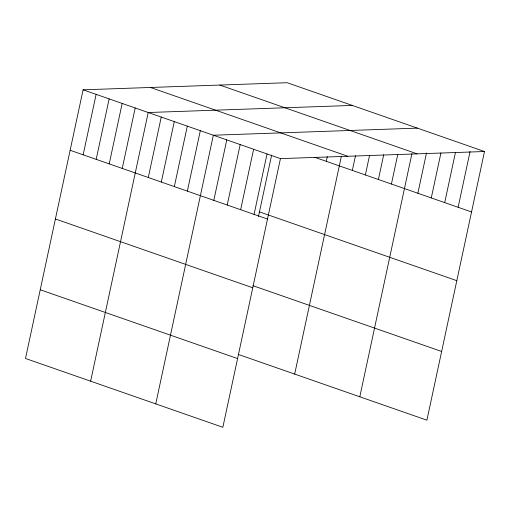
<?xml version="1.0" encoding="UTF-8"?>
<svg xmlns="http://www.w3.org/2000/svg" width="510" height="510" viewBox="0 0 510 510"><rect width="100%" height="100%" fill="white"/><g stroke="black" fill="none" stroke-linecap="round" stroke-linejoin="round"><path stroke-width="0.76" d="M484.5 151.521L287.149 82.716L83.098 89.817L25.5 358.479L222.851 427.284L280.449 158.616L484.5 151.521L426.902 420.183L238.234 354.405M83.162 154.804L96.122 94.356M96.186 159.343L109.146 98.895M109.21 163.888L122.17 103.441M122.241 168.427L135.195 107.98M90.627 381.18L148.219 112.519L352.276 105.423M148.289 177.512L161.249 117.064M161.313 182.051L174.273 121.603M174.337 186.59L187.297 126.142M187.361 191.135L200.322 130.688M155.754 403.888L213.346 135.226L417.403 128.131M213.811 200.353L226.765 139.906M227.23 205.033L240.184 144.585M240.65 209.712L253.61 149.264M254.069 214.391L267.03 153.943M258.468 216.495L271.626 155.116M326.292 161.332L327.286 156.678M294.678 374.085L341.311 156.57M352.34 170.41L355.495 155.69M365.364 174.955L369.52 155.582M378.394 179.494L383.711 154.696M391.419 184.034L397.73 154.587M359.805 396.793L411.921 153.701M417.862 193.258L426.5 152.955M431.281 197.931L440.92 152.987M444.701 202.61L455.5 152.241M458.12 207.29L470.086 151.495M219.81 85.062L417.161 153.867M150.431 87.471L347.782 156.277M314.715 157.297L471.54 211.969M83.098 89.817L280.449 158.616M259.462 211.88L456.813 280.678M70.138 150.265L267.489 219.064M252.966 285.696L441.634 351.473M55.405 218.975L252.756 287.78M40.233 289.769L237.583 358.568"/></g></svg>
